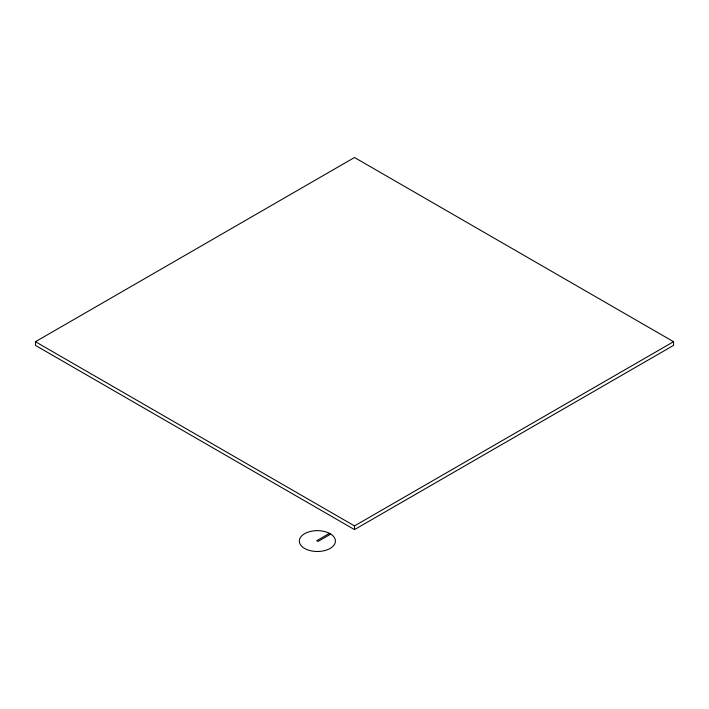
<?xml version="1.0" encoding="UTF-8"?>
<svg xmlns="http://www.w3.org/2000/svg" width="709" height="709" viewBox="0 0 709 709"><rect width="100%" height="100%" fill="white"/><g stroke="black" fill="none" stroke-linecap="round" stroke-linejoin="round"><path stroke-width="1.06" d="M35.45 341.711L354.5 157.504L673.55 341.711L673.55 345.389L354.5 529.596L35.45 345.389L35.45 341.711L354.5 525.91L673.55 341.711M329.455 533.363L316.737 540.701L318.013 541.446L330.731 534.099M354.5 525.91L354.5 529.596M330.137 533.709L328.364 532.805A18.044 10.422 0 0 0 299.756 538.822A18.044 10.422 0 0 0 321.283 551.247A18.044 10.422 0 0 0 331.697 534.728L330.137 533.709"/></g></svg>
